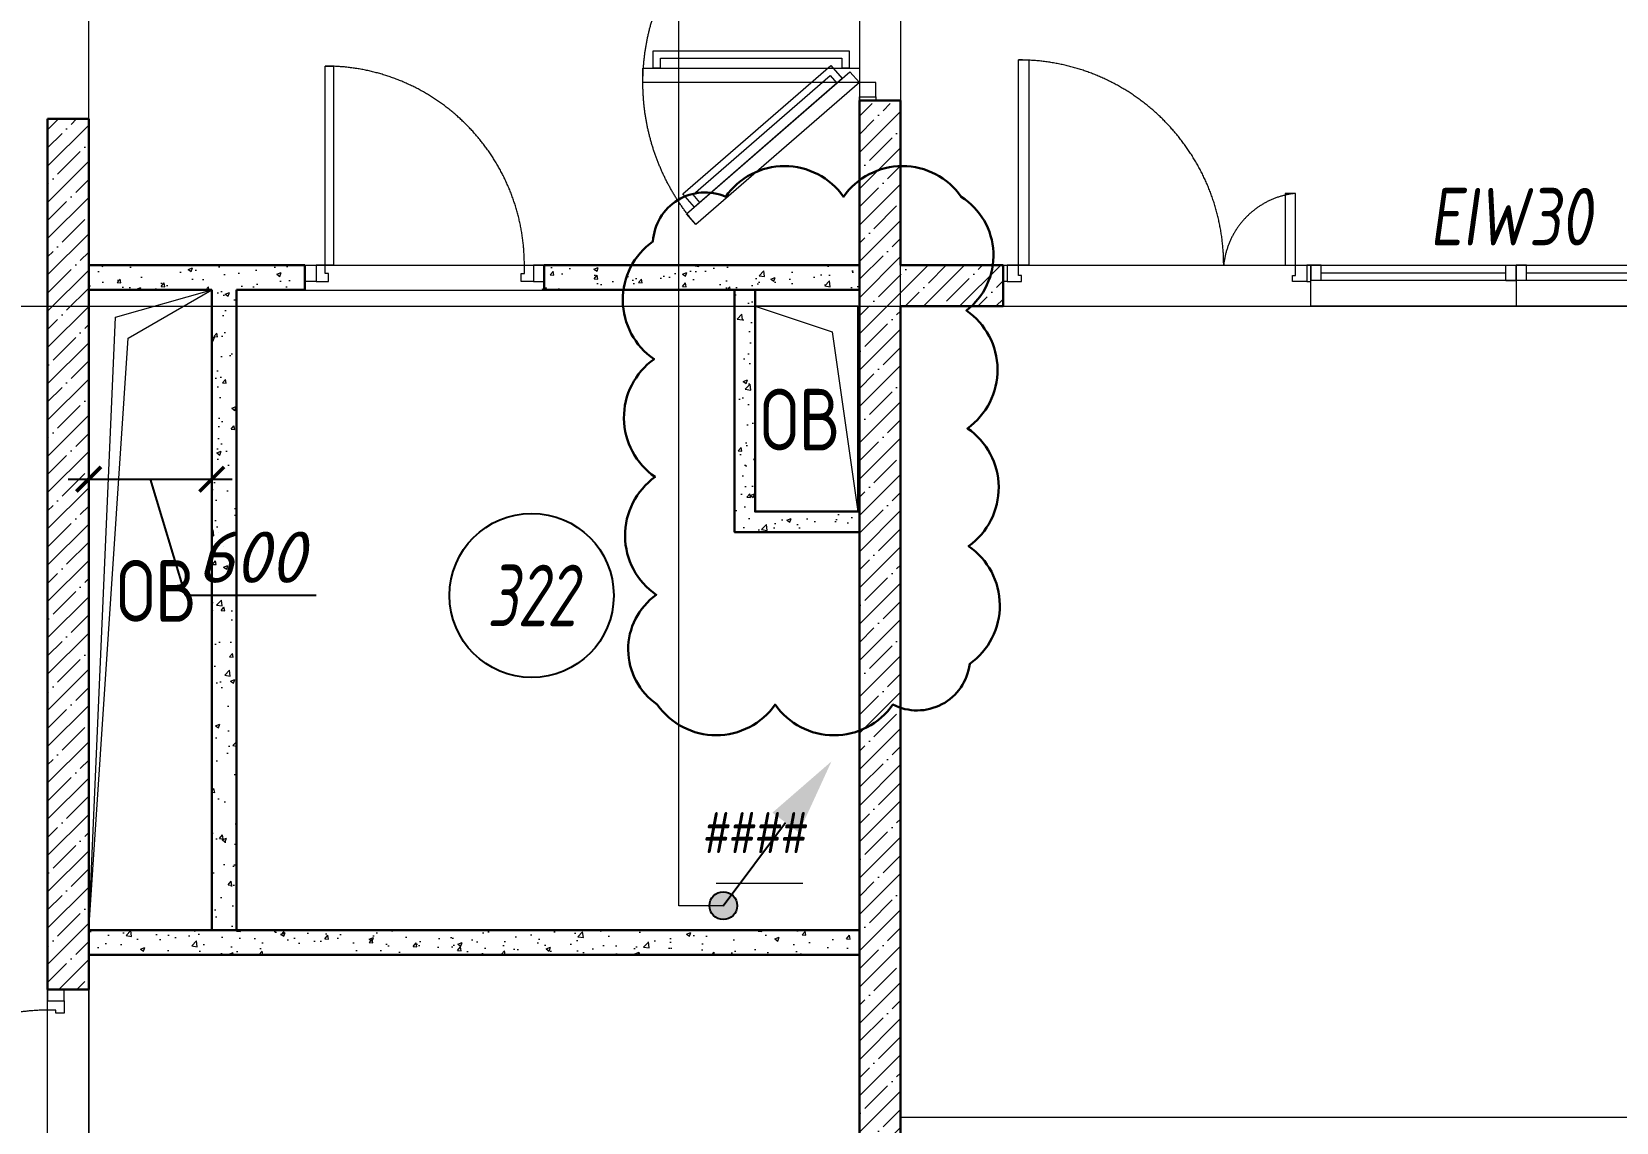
# Model space of a CAD drawing. Extents: x -96705 to 1864084, y -482104 to 235.
# Drawn here: x 806719 to 814440, y -143932 to -138619 of the extents above; entities that cross this region are included whole.
import ezdxf
from ezdxf import colors
from ezdxf.entities.mleader import LeaderData, LeaderLine
from ezdxf.enums import TextEntityAlignment as Align
from ezdxf.math import Vec2, Vec3

# ---------------------------------------------------------------- set-up
doc = ezdxf.new("R2010")
doc.units = 0
doc.header["$LTSCALE"] = 100
doc.header["$PDMODE"] = 1
doc.header["$PDSIZE"] = 200
for name, pattern in [('ACAD_ISO03W100', [30, 12, -18]), ('ADSK_Штриховая_ш2 п1', [3, 2, -1]), ('CENTER', [2, 1.25, -0.25, 0.25, -0.25])]:
    doc.linetypes.add(name, pattern=pattern)
doc.layers.get('Defpoints').update_dxf_attribs({"color": 42})
for name, color, linetype, lineweight in [('АР_Витраж', 4, 'Continuous', 15), ('АР_Двери', 5, 'Continuous', 18), ('АР_Маркер экспликации', 239, 'Continuous', 13), ('АР_Номер помещения', 1, 'Continuous', 25), ('АР_Оси', 193, 'Continuous', 9), ('АР_Отметки', 250, 'Continuous', 15), ('АР_Перегородки газоблок', 165, 'Continuous', 30), ('АР_Перегородки газоблок_Штрих', 165, 'Continuous', 5), ('АР_Подоконники', 163, 'Continuous', 9), ('АР_Помещения_площадь', 19, 'Continuous', 9), ('АР_Сущ Несущая стена', 202, 'Continuous', 30), ('АР_тонкая линия', 250, 'Continuous', 0), ('АР_Штриховка монолит', 250, 'Continuous', 9), ('Размер шахт', 95, 'Continuous', 9), ('СС_СЭС_Кабель', 180, 'Continuous', 30), ('Эвакуация', 7, 'Continuous', 9)]:
    doc.layers.add(name, color=color, linetype=linetype, lineweight=lineweight)
doc.layers.add('АР_Отверстия', color=251, linetype='Continuous')
doc.layers.add('Стояки_СС', color=20, linetype='Continuous')
doc.layers.add('АР_ПБ_Двери', color=7, linetype='Continuous', lineweight=15, true_color=0xdb0000)
doc.styles.add('ICOCPEUR', font='isocpeur.ttf')
doc.styles.add('ISOCPEUR', font='isocpeui.ttf', dxfattribs={"height": 250})
doc.styles.get("Standard").update_dxf_attribs({"font": 'arial.ttf'})
doc.styles.add('Архитект', font='isocpeur.ttf', dxfattribs={"width": 0.8, "oblique": 8})
doc.dimstyles.new('R_100', dxfattribs={"dimtxt": 270, "dimasz": 120, "dimexe": 100, "dimexo": 0, "dimgap": 60, "dimtad": 1, "dimdec": 0, "dimrnd": 5, "dimzin": 0, "dimdsep": 46, "dimtxsty": 'ISOCPEUR', "dimblk": 'ARCHTICK', "dimcen": 0, "dimdle": 100, "dimclrd": 256, "dimclre": 256, "dimclrt": 256, "dimadec": 0, "dimazin": 0, "dimtfac": 2, "dimtdec": 0, "dimtofl": 0, "dimtmove": 1, "dimatfit": 3, "dimfxl": 1, "dimtvp": 3, "dimtolj": 1, "dimtzin": 0, "dimarcsym": 0})
pattern_1 = [(50, (731759.35, -210952.4), (215.17805, -18.82564), [22.5, -247.5]), (355, (731759.35, -210952.4), (-41.6254, 225.65764), [18, -198]), (100.45144, (731777.28, -210953.96), (173.55265, 206.832), [19.12206, -210.34263]), (46.1842, (731759.35, -210892.4), (320.1724, -49.6558), [33.75, -371.25]), (96.63564, (731786.03, -210896.53), (280.3986, 292.2356), [28.6831, -315.5141]), (351.18416, (731759.35, -210892.4), (280.3986, 292.2356), [27, -297]), (21, (731789.35, -210907.4), (179.07212, -120.78567), [22.5, -247.5]), (326, (731789.35, -210907.4), (72.9946, 217.545), [18, -198]), (71.45144, (731804.27, -210917.46), (252.0667, 96.75935), [19.12206, -210.34263]), (37.5, (731759.35, -210952.394), (3.647957, 99.868156), [0, -195.6, 0, -201, 0, -198.75]), (7.5, (731759.35, -210952.39), (78.92086, 118.32351), [0, -114.6, 0, -191.1, 0, -75.75]), (327.5, (731692.45, -210952.394), (160.14673, -6.76646), [0, -75, 0, -234, 0, -310.5]), (317.5, (731662.45, -210952.4), (174.95585, 30.0315), [0, -97.5, 0, -155.4, 0, -220.5])]
pattern_2 = [(45, (731759.35, -210952.4), (-88.38835, 88.38835), []), (45, (731847.74, -210952.4), (-88.38835, 88.38835), [156.25, -31.25, 0, -31.25])]

# ---------------------------------------------------------------- blocks, each defined once
blk = doc.blocks.new('*U479')
at = {"color": 8}
blk.add_lwpolyline([(100, 80), (100, 1010), (140, 1010), (140, 80)], close=True, dxfattribs=at)
for points in [[(0, 0), (0, 80), (55, 80), (55, 0), (0, 0)], [(55, 80), (55, 0), (115, 0), (115, 40), (100, 40), (100, 80), (55, 80)], [(1075, 80), (1075, 0), (1015, 0), (1015, 40), (1030, 40), (1030, 80), (1075, 80)], [(1130, 0), (1130, 80), (1075, 80), (1075, 0), (1130, 0)]]:
    blk.add_lwpolyline(points, dxfattribs=at)
at = {"color": 8, "linetype": 'ACAD_ISO03W100', "ltscale": 3}
blk.add_arc((100, 80), 930, 0, 90, dxfattribs=at)
blk = doc.blocks.new('Полуторная_на лестницу')
at = {"color": 8}
for points in [[(75, 80), (75, 1080), (124.9, 1080), (124.9, 80)], [(1375.1, 430), (1375.1, 80), (1425, 80), (1425, 430)]]:
    blk.add_lwpolyline(points, close=True, dxfattribs=at)
for points in [[(0, 0), (0, 80), (20, 80), (20, 0), (0, 0)], [(20, 80), (20, 0), (90, 0), (90, 30), (75, 30), (75, 80), (20, 80)], [(1480, 80), (1480, 0), (1410, 0), (1410, 30), (1425, 30), (1425, 80), (1480, 80)], [(1500, 0), (1500, 80), (1480, 80), (1480, 0), (1500, 0)]]:
    blk.add_lwpolyline(points, dxfattribs=at)
at = {"color": 8, "linetype": 'ACAD_ISO03W100', "ltscale": 3}
for centre, radius, start, end in [((75, 80), 1000, 0, 90), ((1465.4, 39.6), 392.5, 95.90754, 174.09246)]:
    blk.add_arc(centre, radius, start, end, dxfattribs=at)
blk = doc.blocks.new('*U161')
at = {"color": 8, "linetype": 'ByBlock'}
for p, q in [((0, 0), (0, -74)), ((50, 0), (0, 0)), ((0, -74), (0, 0)), ((1000, 0), (0, 0)), ((50, -74), (0, -74)), ((0, -74), (1000, -74)), ((50, 0), (50, -74)), ((950, 0), (50, 0)), ((50, -37), (950, -37)), ((50, -74), (950, -74)), ((950, 0), (1000, 0)), ((950, 0), (950, -74)), ((950, -74), (1000, -74)), ((1000, 0), (1000, -74)), ((1000, -74), (1000, 0))]:
    blk.add_line(p, q, dxfattribs=at)
blk = doc.blocks.new('*U252')
at = {"layer": 'АР_Номер помещения', "color": 8}
blk.add_circle((-15525, 1932.9), 400, dxfattribs=at)
at = {"layer": 'АР_Помещения_площадь', "color": 8}
blk.add_line((-14203.3, 530.4), (-14625.7, 530.4), dxfattribs=at)
at = {"color": 8, "style": 'ISOCPEUR', "width": 0.7, "flags": 1}
blk.add_attdef('КАТЕГОРИЯ', (-499.2, -2092.2), '', height=250, dxfattribs=at)
at = {"layer": 'АР_Номер помещения', "color": 8, "style": 'ISOCPEUR', "width": 0.7}
blk.add_attdef('НОМЕР_ПОМЕЩЕНИЯ', text='', height=300, dxfattribs=at).set_placement((-15525, 1932.9), align=Align.MIDDLE_CENTER)
at = {"layer": 'АР_Помещения_площадь', "color": 8, "lineweight": 30, "width": 0.7, "flags": 104}
blk.add_attdef('ИМЯ_ПОМЕЩЕНИЯ', text='', height=100, dxfattribs=at).set_placement((157.6, 1217.1), align=Align.MIDDLE_CENTER)
at = {"layer": 'АР_Помещения_площадь', "color": 8, "style": 'ISOCPEUR', "width": 0.7}
blk.add_attdef('ПЛОЩАДЬ_ПОМЕЩЕНИЯ', text='', height=200, dxfattribs=at).set_placement((-14198.4, 776.9), align=Align.MIDDLE_RIGHT)
blk = doc.blocks.new('*U475')
at = {"color": 8}
for points in [[(-55, -80), (-55, 0), (-115, 0), (-115, -40), (-100, -40), (-100, -80), (-55, -80)], [(0, 0), (0, -80), (-55, -80), (-55, 0), (0, 0)], [(-1170, 0), (-1170, -80), (-1115, -80), (-1115, 0), (-1170, 0)], [(-1115, -80), (-1115, 0), (-1055, 0), (-1055, -40), (-1070, -40), (-1070, -80), (-1115, -80)]]:
    blk.add_lwpolyline(points, dxfattribs=at)
blk.add_lwpolyline([(-100, -80), (-100, -1050), (-140, -1050), (-140, -80)], close=True, dxfattribs=at)
at = {"color": 8, "linetype": 'ACAD_ISO03W100', "ltscale": 3}
blk.add_arc((-100, -80), 970, 180, 270, dxfattribs=at)
blk = doc.blocks.new('_ArchTick')
at = {"color": 8, "linetype": 'ByBlock', "const_width": 0.15}
blk.add_lwpolyline([(-0.5, -0.5), (0.5, 0.5)], dxfattribs=at)
blk = doc.blocks.new('*D1109')
at = {"layer": 'Defpoints', "color": 0, "ltscale": 100, "transparency": 16777216}
for p in [(806996.8, -140659.7), (807596.7, -140659.7), (807596.7, -140799.3)]:
    blk.add_point(p, dxfattribs=at)
at = {"layer": 'Размер шахт', "color": 8, "lineweight": -2, "ltscale": 100, "transparency": 16777216}
for p, q in [((806996.8, -140659.7), (806996.8, -140899.3)), ((807596.7, -140659.7), (807596.7, -140899.3)), ((806896.8, -140799.3), (807696.7, -140799.3)), ((807296.8, -140799.3), (807466.3, -141364.3)), ((807466.3, -141364.3), (808105.8, -141364.3))]:
    blk.add_line(p, q, dxfattribs=at)
at = {"layer": 'Размер шахт', "color": 8, "lineweight": -2, "ltscale": 100, "transparency": 16777216, "xscale": 120, "yscale": 120, "zscale": 120, "rotation": 180}
blk.add_blockref('_ArchTick', (806996.8, -140799.3), dxfattribs=at)
at = {"layer": 'Размер шахт', "color": 8, "lineweight": -2, "ltscale": 100, "transparency": 16777216, "xscale": 120, "yscale": 120, "zscale": 120}
blk.add_blockref('_ArchTick', (807596.7, -140799.3), dxfattribs=at)
at = {"layer": 'Размер шахт', "color": 8, "ltscale": 100, "transparency": 16777216, "insert": (807786, -141179.3), "char_height": 250, "attachment_point": 5, "style": 'ISOCPEUR'}
blk.add_mtext('\\A1;600', dxfattribs=at)
blk = doc.blocks.new('дв.1700')
at = {"layer": 'АР_Двери', "color": 8}
for points in [[(-87, 0), (-87, -80), (-70, -80), (-70, 0), (-87, 0)], [(-70, -80), (-70, 0), (0, 0), (0, -30), (0, -30), (0, -80), (-70, -80)], [(1596, -80), (1596, 0), (1526, 0), (1526, -30), (1526, -30), (1526, -80), (1596, -80)], [(1613, 0), (1613, -80), (1596, -80), (1596, 0), (1613, 0)]]:
    blk.add_lwpolyline(points, dxfattribs=at)
for points in [[(0, -80), (-692, -876), (-639.2, -921.8), (52.7, -125.8)], [(1997.3, -149.9), (1526, -149.9), (1526, -80), (1997.3, -80)], [(1946.9, -234.7), (1576, -234.7), (1576, -149.9), (1946.9, -149.9)], [(1911.9, -199.7), (1611, -199.7), (1611, -149.9), (1911.9, -149.9)], [(19.9, -163.6), (-606.3, -883.9), (-542.2, -939.6), (84, -219.2)], [(-3, -190), (-583.3, -857.5), (-545.7, -890.2), (34.6, -222.7)]]:
    blk.add_lwpolyline(points, close=True, dxfattribs=at)
at = {"layer": 'АР_Двери', "color": 8, "linetype": 'ACAD_ISO03W100', "ltscale": 3}
for points in [[(0, -80), (0, -1134.7), (69.9, -1134.7), (69.9, -80)], [(1456.1, -551.3), (1456.1, -80), (1526, -80), (1526, -551.3)]]:
    blk.add_lwpolyline(points, close=True, dxfattribs=at)
for points in [[(69.9, -1049.5), (69.9, -1084.5), (154.7, -1084.5), (154.7, -130), (69.9, -130), (69.9, -165)], [(1456.1, -465.9), (1456.1, -500.9), (1371.3, -500.9), (1371.3, -130), (1456.1, -130), (1456.1, -165)], [(69.9, -1049.5), (119.7, -1049.5), (119.7, -165), (69.9, -165)], [(1456.1, -465.9), (1406.3, -465.9), (1406.3, -165), (1456.1, -165)]]:
    blk.add_lwpolyline(points, dxfattribs=at)
for centre, radius, start, end in [((0, -80), 1054.7, 228.99999, 0), ((1526, -80), 471.3, 180, 351.4758)]:
    blk.add_arc(centre, radius, start, end, dxfattribs=at)
blk = doc.blocks.new('_DotSmall')
at = {"color": 0, "linetype": 'ByBlock', "const_width": 0.5}
blk.add_lwpolyline([(-0.0625, 0, 1), (0.0625, 0, 1)], format="xyb", close=True, dxfattribs=at)
blk = doc.blocks.new('*U607')
h = blk.add_hatch(color=256)
edge = h.paths.add_edge_path()
edge.add_arc((0, 0), 67.4, 0, 360)
at = {"linetype": 'ByBlock'}
blk.add_line((0, 0), (-303.9, -405), dxfattribs=at)
blk.add_circle((0, 0), 67.4)
blk.add_solid([(-239.5, -453.3), (-368.3, -356.6), (-527.3, -703.2)], dxfattribs=at)

msp = doc.modelspace()

# ---------------------------------------------------------------- hatches: boundary and pattern name
at = {"layer": 'АР_Перегородки газоблок_Штрих', "ltscale": 100}
h = msp.add_hatch(dxfattribs=at)
h.set_pattern_fill('AR-CONC', color=8, scale=30)
h.set_pattern_definition(pattern_1)
h.paths.add_polyline_path([(808049.7, -139876.7), (808049.7, -139756.7), (806996.8, -139756.7), (806996.8, -139876.7)])
h = msp.add_hatch(dxfattribs=at)
h.set_pattern_fill('AR-CONC', color=8, scale=30)
h.set_pattern_definition(pattern_1)
h.paths.add_polyline_path([(810751.8, -139756.7), (809191.7, -139756.7), (809191.7, -139876.7), (810751.8, -139876.7)])
h = msp.add_hatch(dxfattribs=at)
h.set_pattern_fill('AR-CONC', color=8, scale=30)
h.set_pattern_definition(pattern_1)
h.paths.add_polyline_path([(807716.7, -140601.5), (807716.7, -139876.4), (807596.7, -139876.4), (807596.7, -142995.2), (807716.7, -142995.2), (807716.7, -141109.7)])
h = msp.add_hatch(dxfattribs=at)
h.set_pattern_fill('AR-CONC', color=8, scale=30)
h.set_pattern_definition([(50, (866697.5, -215321.17), (215.17805, -18.82564), [22.5, -247.5]), (355, (866697.5, -215321.17), (-41.6254, 225.65764), [18, -198]), (100.45144, (866715.44, -215322.74), (173.55265, 206.832), [19.12206, -210.34263]), (46.1842, (866697.5, -215261.17), (320.1724, -49.6558), [33.75, -371.25]), (96.63564, (866724.2, -215265.3), (280.3986, 292.2356), [28.6831, -315.5141]), (351.18416, (866697.5, -215261.17), (280.3986, 292.2356), [27, -297]), (21, (866727.5, -215276.17), (179.0721, -120.78567), [22.5, -247.5]), (326, (866727.5, -215276.17), (72.9946, 217.545), [18, -198]), (71.45144, (866742.43, -215286.23), (252.0667, 96.75935), [19.12206, -210.34263]), (37.5, (866697.51, -215321.17), (3.647957, 99.868156), [0, -195.6, 0, -201, 0, -198.75]), (7.5, (866697.51, -215321.17), (78.92086, 118.32351), [0, -114.6, 0, -191.1, 0, -75.75]), (327.5, (866630.61, -215321.17), (160.14673, -6.76646), [0, -75, 0, -234, 0, -310.5]), (317.5, (866600.6, -215321.17), (174.95585, 30.0315), [0, -97.5, 0, -155.4, 0, -220.5])])
h.paths.add_polyline_path([(810751.9, -140956.7), (810243.6, -140956.7), (810243.6, -139876.7), (810143.6, -139876.7), (810143.6, -140956.6), (810143.8, -140956.6), (810143.7, -141056.7), (810751.8, -141056.7)])
h = msp.add_hatch(dxfattribs=at)
h.set_pattern_fill('AR-CONC', color=8, scale=30)
h.set_pattern_definition(pattern_1)
h.paths.add_polyline_path([(810751.8, -142995.6), (806996.8, -142995.6), (806996.8, -143115.6), (810751.8, -143115.6)])
at = {"layer": 'АР_Штриховка монолит', "ltscale": 100}
h = msp.add_hatch(dxfattribs=at)
h.set_pattern_fill('ANSI35', color=8, scale=500)
h.set_pattern_definition(pattern_2)
h.paths.add_polyline_path([(810951.8, -144306.7), (810951.8, -144106.7), (810951.8, -139956.7), (811451.8, -139956.7), (811451.8, -139756.7), (810951.8, -139756.7), (810951.8, -138969.2), (810751.8, -138969.2), (810751.8, -149296.7), (810751.8, -149496.7), (810951.8, -149496.7)])
h = msp.add_hatch(dxfattribs=at)
h.set_pattern_fill('ANSI35', color=8, scale=500)
h.set_pattern_definition(pattern_2)
h.paths.add_polyline_path([(806996.8, -139044.2), (806796.8, -139044.2), (806796.8, -143285.6), (806996.8, -143285.6)])

# ---------------------------------------------------------------- linework, layer by layer
at = {"layer": 'Defpoints', "color": 8, "lineweight": 30}
msp.add_lwpolyline([(809767.3, -141897.2, 0.520567), (810341.3, -141897.2, 0.520567), (810915.2, -141897.2, 0.520567), (811289.4, -141699.3, 0.520567), (811283.9, -141125.4, 0.520567), (811278.5, -140551.5, 0.520567), (811273, -139977.6, 0.520567), (811248.2, -139423.2, 0.520567), (810674.3, -139423.2, 0.520567), (810100.4, -139423.2, 0.520567), (809745.9, -139640.5, 0.520567), (809751.3, -140214.4, 0.520567), (809756.8, -140788.4, 0.520567), (809762.2, -141362.3, 0.520567)], format="xyb", close=True, dxfattribs=at)
at = {"layer": 'АР_Оси', "color": 8, "linetype": 'CENTER', "ltscale": 1000}
for p, q in [((806996.8, -157558), (806996.8, -123250.5)), ((810951.8, -157558), (810951.8, -138954.2)), ((777268.1, -139956.7), (860865.2, -139956.7))]:
    msp.add_line(p, q, dxfattribs=at)
at = {"layer": 'АР_Перегородки газоблок', "color": 8, "ltscale": 100}
for points in [[(808049.7, -139756.7), (806996.8, -139756.7)], [(808049.7, -139756.7), (808049.7, -139876.7)], [(810751.8, -139756.7), (809216.7, -139756.7)], [(809216.7, -139756.7), (809216.7, -139876.7)], [(807596.7, -139876.4), (806996.8, -139876.7)], [(807596.8, -142995.2), (807596.7, -139876.4)], [(807716.7, -139876.4), (807716.7, -142995.2)], [(807716.7, -139876.4), (808049.7, -139876.4)], [(809216.7, -139876.7), (810751.8, -139876.7)], [(810143.6, -139876.7), (810143.6, -141056.7), (810751.8, -141056.7)], [(810243.6, -139876.7), (810243.6, -140956.7), (810751.8, -140956.7)], [(806996.8, -142995.6), (810751.8, -142995.6)], [(806996.8, -143115.6), (810751.8, -143115.6)]]:
    msp.add_lwpolyline(points, dxfattribs=at)
at = {"layer": 'АР_Подоконники', "color": 8, "ltscale": 100}
msp.add_line((810951.8, -143906.7), (819091.8, -143906.7), dxfattribs=at)
at = {"layer": 'АР_Сущ Несущая стена', "color": 8, "ltscale": 100}
for p, q in [((810751.8, -138954.2), (810751.8, -149296.7)), ((810751.8, -138954.2), (810951.8, -138954.2)), ((810951.8, -138954.2), (810951.8, -139756.7)), ((806796.8, -139044.2), (806796.8, -143285.6)), ((806796.8, -139044.2), (806996.8, -139044.2)), ((806996.8, -139044.2), (806996.8, -143285.6)), ((810951.8, -139756.7), (811451.8, -139756.7)), ((811451.8, -139756.7), (811451.8, -139956.7)), ((810951.8, -139956.7), (810951.8, -144106.7)), ((810951.8, -139956.7), (811451.8, -139956.7)), ((806796.8, -143285.6), (806996.8, -143285.6))]:
    msp.add_line(p, q, dxfattribs=at)
at = {"layer": 'АР_тонкая линия', "color": 8, "linetype": 'ADSK_Штриховая_ш2 п1', "ltscale": 50}
for p, q in [((810751.8, -137254.2), (810751.8, -138954.2)), ((810951.8, -137254.2), (810951.8, -138954.2)), ((808049.7, -139756.7), (809216.7, -139756.7)), ((811451.8, -139756.7), (812951.8, -139756.7)), ((808049.7, -139878.7), (809216.7, -139878.6)), ((811451.8, -139956.7), (812951.8, -139956.7)), ((806796.8, -144415.6), (806796.8, -143285.6)), ((806996.8, -143285.6), (806996.8, -144415.6))]:
    msp.add_line(p, q, dxfattribs=at)
at = {"layer": 'АР_тонкая линия', "color": 8, "ltscale": 100}
for points in [[(806996.8, -142995.2), (807189, -140111.5), (807596.7, -139876.4)], [(806996.8, -142995.6), (807127, -140010.5), (807596.7, -139876.7)], [(815951.8, -139956.7), (812951.8, -139956.7), (812951.8, -139830.7)], [(813951.8, -139830.7), (813951.8, -139956.7)]]:
    msp.add_lwpolyline(points, dxfattribs=at)
at = {"layer": 'СС_СЭС_Кабель', "lineweight": 13, "ltscale": 500}
msp.add_lwpolyline([(810088.7, -142877), (809872.3, -142877), (809872.3, -137113.8), (810334.4, -137113.8)], dxfattribs=at)
at = {"layer": 'Эвакуация', "color": 8, "lineweight": 18}
for p, q in [((810243.6, -139956.7), (810618.6, -140081.7)), ((810743.6, -139956.7), (810243.6, -139956.7)), ((810743.6, -139956.7), (810243.6, -139956.7)), ((810243.6, -139956.7), (810243.6, -140956.7)), ((810743.6, -140956.7), (810743.6, -139956.7)), ((810743.6, -140956.7), (810743.6, -139956.7)), ((810618.6, -140081.7), (810743.6, -140956.7)), ((810243.6, -140956.7), (810743.6, -140956.7))]:
    msp.add_line(p, q, dxfattribs=at)
at = {"layer": 'Эвакуация', "color": 8}
for p, q in [((810243.6, -140956.7), (810243.6, -139956.7)), ((810243.6, -139956.7), (810743.6, -139956.7)), ((810743.6, -139956.7), (810743.6, -140956.7)), ((810743.6, -140956.7), (810243.6, -140956.7))]:
    msp.add_line(p, q, dxfattribs=at)

# ---------------------------------------------------------------- block references
at = {"layer": 'АР_Витраж', "color": 8, "ltscale": 100, "xscale": -1, "rotation": 180.0001519656341}
for p in [(812951.8, -139830.7), (813951.8, -139830.7)]:
    msp.add_blockref('*U161', p, dxfattribs=at)
at = {"layer": 'АР_Двери', "color": 8, "xscale": -1, "rotation": 270}
msp.add_blockref('дв.1700', (810831.8, -138867.2), dxfattribs=at)
at = {"layer": 'АР_Двери', "color": 8}
for name, p, rotation in [('*U475', (808049.7, -139836.7), 180), ('*U479', (806876.8, -144415.6), 90.00000000000001)]:
    msp.add_blockref(name, p, dxfattribs=dict(at, rotation=rotation))
msp.add_blockref('Полуторная_на лестницу', (811451.8, -139836.7), dxfattribs=at)
at = {"layer": 'АР_Маркер экспликации', "color": 8}
ref = msp.add_blockref('*U252', (824680.1, -143298.5), dxfattribs=at)
ref.add_attrib('НОМЕР_ПОМЕЩЕНИЯ', '322', dxfattribs={"layer": 'АР_Номер помещения', "color": 8, "height": 300, "style": 'ISOCPEUR', "width": 0.7}).set_placement((809155.1, -141365.6), align=Align.MIDDLE_CENTER)
ref.add_attrib('ПЛОЩАДЬ_ПОМЕЩЕНИЯ', '####', dxfattribs={"layer": 'АР_Помещения_площадь', "color": 8, "height": 200, "style": 'ISOCPEUR', "width": 0.7}).set_placement((810481.7, -142521.5), align=Align.MIDDLE_RIGHT)
at = {"layer": 'Стояки_СС', "rotation": 180}
msp.add_blockref('*U607', (810088.7, -142877), dxfattribs=at)

# ---------------------------------------------------------------- texts
at = {"layer": 'АР_Отверстия', "color": 8, "ltscale": 100, "char_height": 300, "attachment_point": 5, "line_spacing_factor": 0.7, "style": 'ICOCPEUR'}
for insert in [(810463.2, -140508.9), (807327, -141343.5)]:
    msp.add_mtext('\\A1;{\\W0.8;ОВ}', dxfattribs=dict(at, insert=insert))
at = {"layer": 'АР_ПБ_Двери', "color": 8, "lineweight": 35, "insert": (813529.7, -139520.3), "char_height": 280, "width": 7500, "attachment_point": 4, "style": 'Архитект'}
msp.add_mtext('EIW30', dxfattribs=at)

# ---------------------------------------------------------------- dimensions: what is measured, and where the dimension line sits
at = {"layer": 'Размер шахт', "color": 8, "ltscale": 100}
dim = msp.add_linear_dim(base=(807596.7, -140799.3), p1=(806996.8, -140659.7), p2=(807596.7, -140659.7), dimstyle='R_100', override={"dimpost": '\\X', "dimclrd": 8, "dimclre": 8, "dimclrt": 8, "dimfxl": 300, "dimarcsym": 1}, dxfattribs=at)
dim.commit()
dim.dimension.update_dxf_attribs({"geometry": '*D1109', "text_midpoint": (807526.3, -141179.3)})

# ---------------------------------------------------------------- leaders
at = {"layer": 'АР_Отметки', "color": 8}
ml = msp.add_multileader_mtext('Standard', dxfattribs=at)
ml.set_content('+12,650', color=8, style='ISOCPEUR')
ml.set_leader_properties(color=8, linetype='Continuous', lineweight=-1)
ml.set_arrow_properties(name='DOTSMALL')
ml.build(insert=Vec2(0, 0))
ml.multileader.update_dxf_attribs({"has_text_frame": 1, "text_left_attachment_type": 4, "text_right_attachment_type": 4, "dogleg_length": 100, "arrow_head_size": 180})
ctx = ml.context
ctx.base_point, ctx.char_height, ctx.arrow_head_size, ctx.landing_gap_size, ctx.plane_origin = Vec3(935468.6, -155312.2), 250, 180, 50, Vec3(960704.5, -166935.3)
ctx.left_attachment, ctx.right_attachment = 4, 4
notes = []
notes.append((ctx, [(0, (0, 0, 0), (0, 0), (1, 0), 1, [])]))
ctx.mtext.insert, ctx.mtext.width, ctx.mtext.line_spacing_style, ctx.mtext.flow_direction = Vec3(935518.6, -154978.8), 852.697, 2, 5
ml = msp.add_multileader_mtext('Standard', dxfattribs=at)
ml.set_content('+12,200', color=8, style='ISOCPEUR')
ml.set_leader_properties(color=8, linetype='Continuous', lineweight=-1)
ml.set_arrow_properties(name='DOTSMALL')
ml.build(insert=Vec2(0, 0))
ml.multileader.update_dxf_attribs({"has_text_frame": 1, "text_left_attachment_type": 4, "text_right_attachment_type": 4, "dogleg_length": 100, "arrow_head_size": 180})
ctx = ml.context
ctx.base_point, ctx.char_height, ctx.arrow_head_size, ctx.landing_gap_size, ctx.plane_origin = Vec3(935468.6, -154727.8), 250, 180, 50, Vec3(960704.5, -166351)
ctx.left_attachment, ctx.right_attachment = 4, 4
notes.append((ctx, [(0, (0, 0, 0), (0, 0), (1, 0), 1, [])]))
ctx.mtext.insert, ctx.mtext.width, ctx.mtext.line_spacing_style, ctx.mtext.flow_direction = Vec3(935518.6, -154394.5), 852.697, 2, 5
ml = msp.add_multileader_mtext('Standard', dxfattribs=at)
ml.set_content('+12,200', color=8, style='ISOCPEUR')
ml.set_leader_properties(color=8, linetype='Continuous', lineweight=-1)
ml.set_arrow_properties(name='DOTSMALL')
ml.build(insert=Vec2(0, 0))
ml.multileader.update_dxf_attribs({"has_text_frame": 1, "text_left_attachment_type": 4, "text_right_attachment_type": 4, "dogleg_length": 100, "arrow_head_size": 180})
ctx = ml.context
ctx.base_point, ctx.char_height, ctx.arrow_head_size, ctx.landing_gap_size, ctx.plane_origin, ctx.plane_x_axis, ctx.plane_y_axis = Vec3(956621.4, -142271), 250, 180, 50, Vec3(968768.9, -117035.1), Vec3(0, 1), Vec3(-1, 0)
ctx.left_attachment, ctx.right_attachment = 4, 4
notes.append((ctx, [(0, (0, 0, 0), (0, 0), (1, 0), 1, [])]))
ctx.mtext.insert, ctx.mtext.text_direction, ctx.mtext.rotation, ctx.mtext.width, ctx.mtext.line_spacing_style, ctx.mtext.flow_direction = Vec3(956288, -142221), Vec3(0, 1), 1.570796, 852.697, 2, 5
ml = msp.add_multileader_mtext('Standard', dxfattribs=at)
ml.set_content('+12,200', color=8, style='ISOCPEUR')
ml.set_leader_properties(color=8, linetype='Continuous', lineweight=-1)
ml.set_arrow_properties(name='DOTSMALL')
ml.build(insert=Vec2(0, 0))
ml.multileader.update_dxf_attribs({"has_text_frame": 1, "text_left_attachment_type": 4, "text_right_attachment_type": 4, "dogleg_length": 100, "arrow_head_size": 180})
ctx = ml.context
ctx.base_point, ctx.char_height, ctx.arrow_head_size, ctx.landing_gap_size, ctx.plane_origin, ctx.plane_x_axis, ctx.plane_y_axis = Vec3(966248.8, -142164), 250, 180, 50, Vec3(978396.4, -116928.1), Vec3(0, 1), Vec3(-1, 0)
ctx.left_attachment, ctx.right_attachment = 4, 4
notes.append((ctx, [(0, (0, 0, 0), (0, 0), (1, 0), 1, [])]))
ctx.mtext.insert, ctx.mtext.text_direction, ctx.mtext.rotation, ctx.mtext.width, ctx.mtext.line_spacing_style, ctx.mtext.flow_direction = Vec3(965915.5, -142114), Vec3(0, 1), 1.570796, 852.697, 2, 5
ml = msp.add_multileader_mtext('Standard', dxfattribs=at)
ml.set_content('+11,900', color=8, style='ISOCPEUR')
ml.set_leader_properties(color=8, linetype='Continuous', lineweight=-1)
ml.set_arrow_properties(name='DOTSMALL')
ml.build(insert=Vec2(0, 0))
ml.multileader.update_dxf_attribs({"has_text_frame": 1, "text_left_attachment_type": 4, "text_right_attachment_type": 4, "dogleg_length": 100, "arrow_head_size": 180})
ctx = ml.context
ctx.base_point, ctx.char_height, ctx.arrow_head_size, ctx.landing_gap_size, ctx.plane_origin = Vec3(986391, -153939.8), 250, 180, 50, Vec3(1011626.9, -166087.3)
ctx.left_attachment, ctx.right_attachment = 4, 4
notes.append((ctx, [(0, (0, 0, 0), (0, 0), (1, 0), 1, [])]))
ctx.mtext.insert, ctx.mtext.rotation, ctx.mtext.width, ctx.mtext.line_spacing_style, ctx.mtext.flow_direction = Vec3(986441, -153606.5), 6.283185, 852.697, 2, 5
ml = msp.add_multileader_mtext('Standard', dxfattribs=at)
ml.set_content('+8,000', color=8, style='ISOCPEUR')
ml.set_leader_properties(color=8, linetype='Continuous', lineweight=-1)
ml.set_arrow_properties(name='DOTSMALL')
ml.build(insert=Vec2(0, 0))
ml.multileader.update_dxf_attribs({"has_text_frame": 1, "text_left_attachment_type": 4, "text_right_attachment_type": 4, "dogleg_length": 100, "arrow_head_size": 180})
ctx = ml.context
ctx.base_point, ctx.char_height, ctx.arrow_head_size, ctx.landing_gap_size, ctx.plane_origin = Vec3(849204.1, -152352.3), 250, 180, 50, Vec3(874090, -164676.9)
ctx.left_attachment, ctx.right_attachment = 4, 4
notes.append((ctx, [(0, (0, 0, 0), (0, 0), (1, 0), 1, [])]))
ctx.mtext.insert, ctx.mtext.rotation, ctx.mtext.width, ctx.mtext.line_spacing_style, ctx.mtext.flow_direction = Vec3(849254.1, -152019), 6.283185, 852.697, 2, 5
ml = msp.add_multileader_mtext('Standard', dxfattribs=at)
ml.set_content('+8,300', color=8, style='ISOCPEUR')
ml.set_leader_properties(color=8, linetype='Continuous', lineweight=-1)
ml.set_arrow_properties(name='DOTSMALL')
ml.build(insert=Vec2(0, 0))
ml.multileader.update_dxf_attribs({"has_text_frame": 1, "text_left_attachment_type": 4, "text_right_attachment_type": 4, "dogleg_length": 100, "arrow_head_size": 180})
ctx = ml.context
ctx.base_point, ctx.char_height, ctx.arrow_head_size, ctx.landing_gap_size, ctx.plane_origin, ctx.plane_x_axis, ctx.plane_y_axis = Vec3(829298.2, -142479.1), 250, 180, 50, Vec3(839276.5, -118010.1), Vec3(0, 1), Vec3(-1, 0)
ctx.left_attachment, ctx.right_attachment = 4, 4
notes.append((ctx, [(0, (0, 0, 0), (0, 0), (1, 0), 1, [])]))
ctx.mtext.insert, ctx.mtext.text_direction, ctx.mtext.rotation, ctx.mtext.width, ctx.mtext.line_spacing_style, ctx.mtext.flow_direction = Vec3(828964.9, -142429.1), Vec3(0, 1), 1.570796, 852.697, 2, 5
ml = msp.add_multileader_mtext('Standard', dxfattribs=at)
ml.set_content('+8,300', color=8, style='ISOCPEUR')
ml.set_leader_properties(color=8, linetype='Continuous', lineweight=-1)
ml.set_arrow_properties(name='DOTSMALL')
ml.build(insert=Vec2(0, 0))
ml.multileader.update_dxf_attribs({"has_text_frame": 1, "text_left_attachment_type": 4, "text_right_attachment_type": 4, "dogleg_length": 100, "arrow_head_size": 180})
ctx = ml.context
ctx.base_point, ctx.char_height, ctx.arrow_head_size, ctx.landing_gap_size, ctx.plane_origin, ctx.plane_x_axis, ctx.plane_y_axis = Vec3(819649.8, -142479.1), 250, 180, 50, Vec3(829628.1, -118010.1), Vec3(0, 1), Vec3(-1, 0)
ctx.left_attachment, ctx.right_attachment = 4, 4
notes.append((ctx, [(0, (0, 0, 0), (0, 0), (1, 0), 1, [])]))
ctx.mtext.insert, ctx.mtext.text_direction, ctx.mtext.rotation, ctx.mtext.width, ctx.mtext.line_spacing_style, ctx.mtext.flow_direction = Vec3(819316.5, -142429.1), Vec3(0, 1), 1.570796, 852.697, 2, 5
for ctx, leaders in notes:
    for number, flags, end, landing, length, lines in leaders:
        leader = LeaderData()
        leader.index, (leader.has_last_leader_line, leader.has_dogleg_vector, leader.attachment_direction) = number, flags
        leader.last_leader_point, leader.dogleg_vector, leader.dogleg_length = Vec3(end), Vec3(landing), length
        for number, points, colour, breaks in lines:
            line = LeaderLine()
            line.index, line.vertices, line.color, line.breaks = number, Vec3.list(points), colors.encode_raw_color(colour), breaks
            leader.lines.append(line)
        ctx.leaders.append(leader)

doc.saveas('drawing.dxf')
